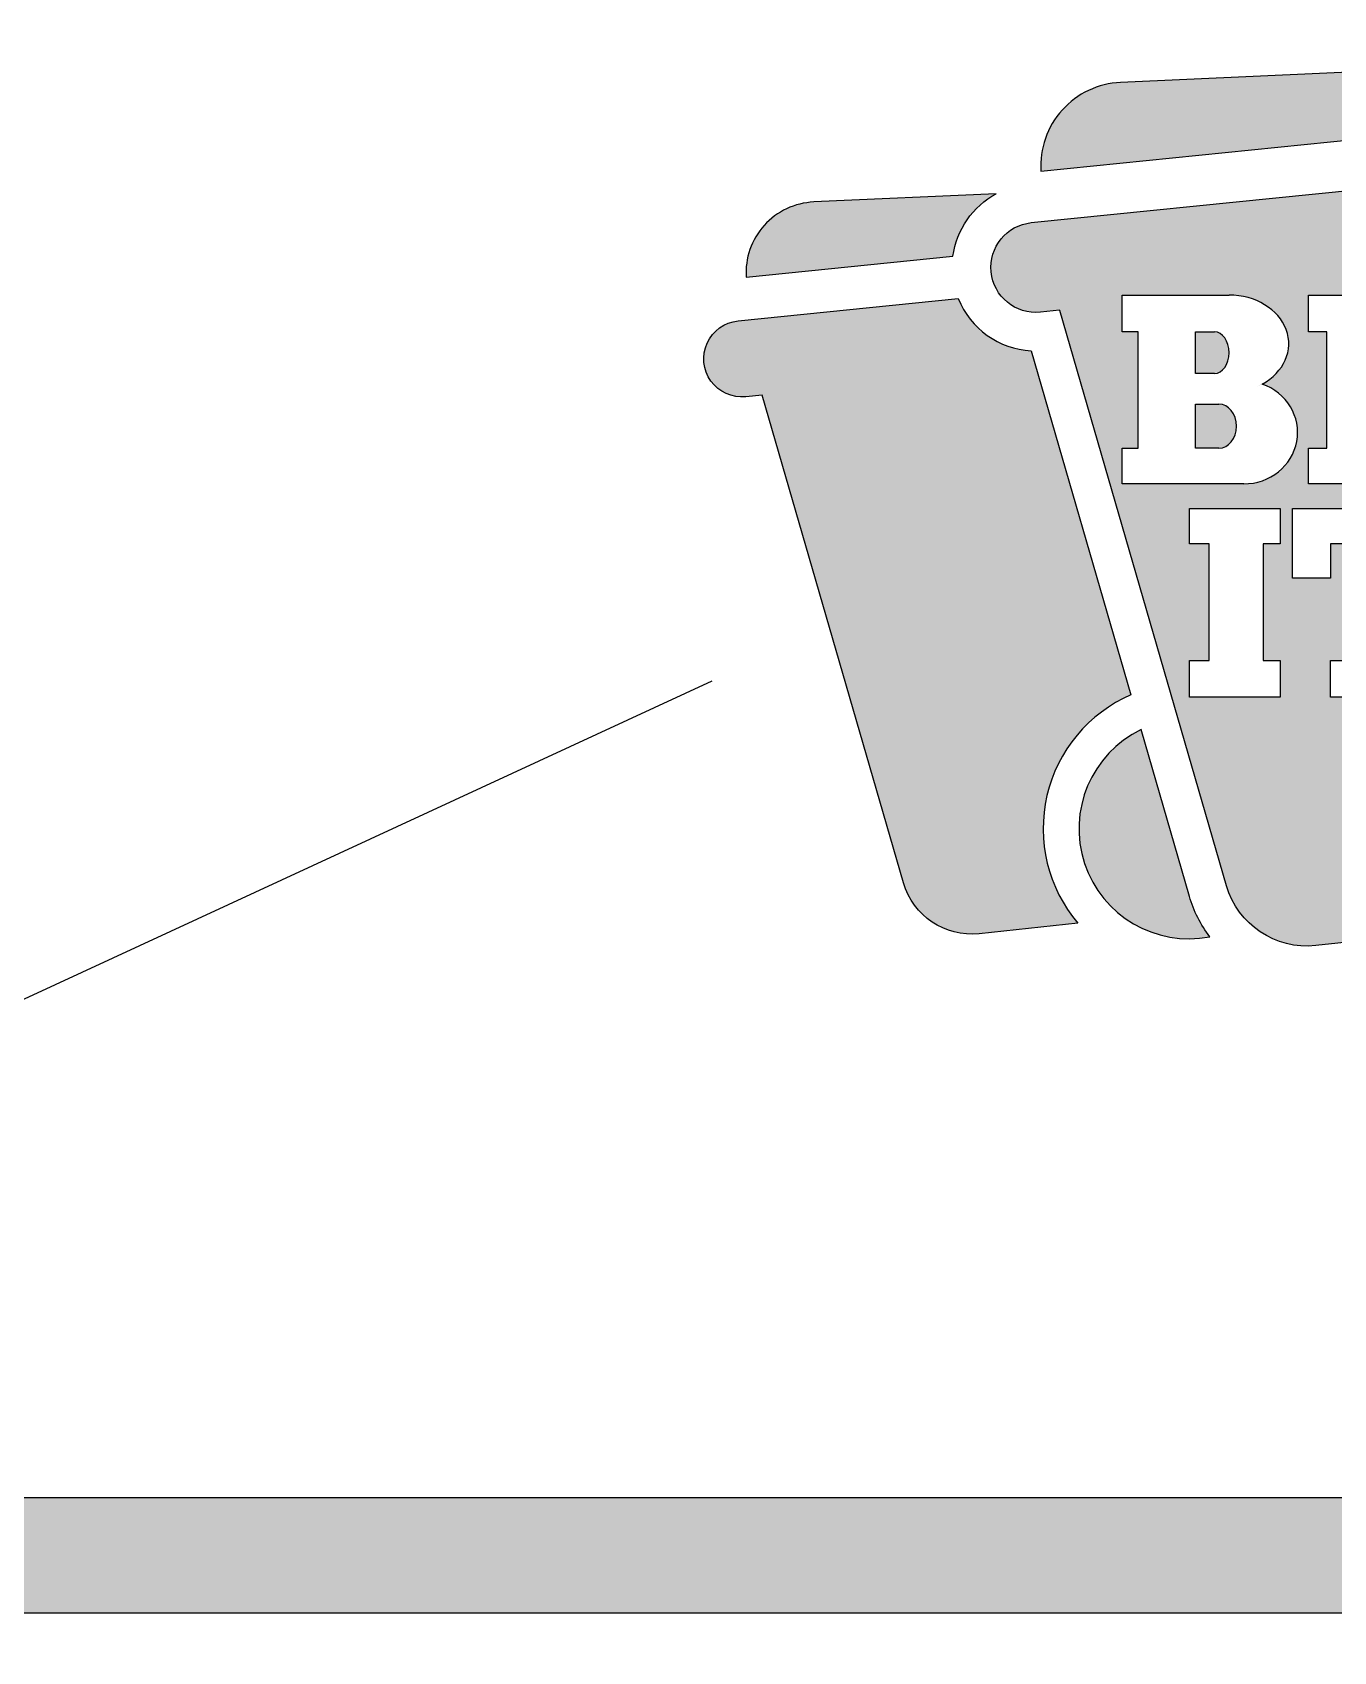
# Model space of a CAD drawing. Extents: x 0 to 420, y 0 to 297.
# Drawn here: x 145.38 to 165.73, y 159.94 to 185.25 of the extents above; entities that cross this region are included whole.
import ezdxf

# ---------------------------------------------------------------- set-up
doc = ezdxf.new("R2010")
doc.units = 0
for name, color, linetype in [('green', 98, 'CONTINUOUS'), ('L25', 1, 'CONTINUOUS'), ('ORANGE', 30, 'CONTINUOUS')]:
    doc.layers.add(name, color=color, linetype=linetype)

# ---------------------------------------------------------------- blocks, each defined once
blk = doc.blocks.new('BIN IT')
at = {"layer": 'green'}
h = blk.add_hatch(color=256, dxfattribs=at)
h.paths.add_polyline_path([(14.14392968385801, 17.26322737010584), (14.143929683858, 15.27089811144105), (14.76648759255477, 15.27089811144106), (14.76648759255477, 14.20952547124761), (12.34950149779616, 14.20952547124761), (12.34950149779616, 15.27089811144105), (12.82556832645059, 15.27089811144106), (12.8255683264506, 18.74784711038228), (12.34950149779615, 18.74784711038228), (12.34950149779615, 19.8458310047863), (14.58888032790915, 19.84583100478631), (16.56091577861662, 16.96091266013156), (16.56091577861662, 18.74784711038228), (16.04819699846848, 18.74784711038228), (16.04819699846848, 19.8458310047863), (18.46518309322709, 19.84583100478631), (18.4651830932271, 18.74784711038228), (17.95252267605247, 18.74784711038228), (17.95252267605247, 14.20952547124762), (16.23134003001178, 14.20952547124761)], flags=16)
h.paths.add_polyline_path([(9.273363905820588, 14.20952547124761), (9.273363905820588, 15.27089811144105), (9.822676274496187, 15.27089811144106), (9.822676274496187, 18.74784711038228), (9.273363905820588, 18.74784711038228), (9.273363905820586, 19.8458310047863), (11.94668020916288, 19.8458310047863), (11.94668020916288, 18.74784711038228), (11.43401979199553, 18.74784711038228), (11.43401979199552, 15.27089811144106), (11.94668020916288, 15.27089811144105), (11.94668020916288, 14.20952547124761)], flags=16)
h.paths.add_polyline_path([(5.721159485190583, 7.841230674770486), (5.721159485190583, 8.93921456917451), (6.307065442386375, 8.939214569174512), (6.307065442386374, 12.41616356811573), (5.721159485190581, 12.41616356811573), (5.721159485190582, 13.47753620830917), (8.43106937706034, 13.47753620830917), (8.43106937706034, 12.41616356811573), (7.918408959885709, 12.41616356811573), (7.918408959885711, 8.93921456917451), (8.431069377060341, 8.93921456917451), (8.43106937706034, 7.841230674770485)], flags=16)
h.paths.add_polyline_path([(9.932573766018322, 7.841230674770485), (9.93257376601832, 8.939214569174512), (10.62831885175547, 8.93921456917451), (10.62831885175547, 12.41616356811573), (9.932573766018322, 12.41616356811573), (9.932573766018322, 11.39137270447827), (8.79729707716615, 11.39137270447827), (8.79729707716615, 13.47753620830917), (14.143929683858, 13.47753620830917), (14.143929683858, 11.39137270447827), (12.97205940649292, 11.39137270447827), (12.97205940649292, 12.41616356811573), (12.31290790927596, 12.41616356811573), (12.31290790927596, 8.93921456917451), (12.97205940649292, 8.939214569174512), (12.97205940649291, 7.841230674770489)], flags=16)
edge = h.paths.add_edge_path()
edge.add_line((1.839027204633901, 19.39631920275848), (1.263228109690566, 19.33806249087577))
edge.add_arc((1.128086210809271, 20.67378125271459), 1.342537874162767, 95.77726482201831, 275.7772648220183, ccw=False)
edge.add_line((0.9929443119279762, 22.00950001455342), (17.984743914989, 23.72865237609312))
edge.add_line((17.984743914989, 23.72865237609312), (20.87767693431717, 25.95268518120585))
edge.add_arc((21.69345665491109, 24.89155151232328), 1.338469729119226, -52.44759071376137, 127.55240928623891, ccw=False)
edge.add_line((22.50923637550501, 23.83041784344071), (18.99693950195643, 21.13022968979971))
edge.add_line((18.99693950195643, 21.13022968979971), (19.24596089034362, 8.686436390985381))
edge.add_arc((16.88882125585209, 4.118890006229604), 5.139901480902762, 62.70343575568038, 220.3657562306752)
edge.add_line((12.9725990903745, 0.7899575671422085), (9.492558584836093, 0.4196141684092765))
edge.add_arc((9.228004219193938, 2.905576957273921), 2.500000000000001, 196.1834088671212, 276.0745129321254, ccw=False)
edge.add_line((6.827068137092588, 2.20879440176336), (1.840962669543472, 19.3896500812366))
edge.add_line((1.840962669543472, 19.3896500812366), (1.839027204633901, 19.39631920275848))
edge = h.paths.add_edge_path(flags=16)
edge.add_ellipse((7.341315812685935, 15.74556213795222), major_axis=(1.607549923792247, 0), ratio=0.9555141299008987, start_angle=270, end_angle=429.9936579166796)
edge.add_ellipse((6.902951469179244, 18.3957659346197), major_axis=(-1.782872316005522, 0), ratio=0.8133308578235316, start_angle=123.6663706111032, end_angle=270)
edge.add_line((6.902951469179245, 19.8458310047863), (3.706994679065247, 19.84583100478631))
edge.add_line((3.706994679065247, 19.84583100478631), (3.706994679065247, 18.74784711038228))
edge.add_line((3.706994679065247, 18.74784711038228), (4.183061507712408, 18.74784711038228))
edge.add_line((4.183061507712408, 18.74784711038228), (4.183061507712409, 15.27089811144105))
edge.add_line((4.183061507712409, 15.27089811144105), (3.706994679065246, 15.27089811144105))
edge.add_line((3.706994679065246, 15.27089811144105), (3.706994679065246, 14.20952547124762))
edge.add_line((3.706994679065246, 14.20952547124762), (7.341315812685934, 14.20952547124761))
edge = h.paths.add_edge_path(flags=0)
edge.add_ellipse((6.596020556848089, 15.92969434361657), major_axis=(0, 0.6587962321755185), ratio=0.7986418863347624, start_angle=180, end_angle=360)
edge.add_line((6.596020556848089, 16.58849057579209), (5.904244153760374, 16.58849057579209))
edge.add_line((5.904244153760374, 16.58849057579209), (5.904244153760374, 15.27089811144105))
edge.add_line((5.904244153760374, 15.27089811144105), (6.596020556848089, 15.27089811144105))
edge = h.paths.add_edge_path(flags=0)
edge.add_ellipse((6.464528762691771, 18.12566213242098), major_axis=(0, 0.6221849779612931), ratio=0.7046500992744106, start_angle=180, end_angle=360)
edge.add_line((6.464528762691771, 18.74784711038228), (5.904244153760374, 18.74784711038228))
edge.add_line((5.904244153760374, 18.74784711038228), (5.904244153760374, 17.50347715445969))
edge.add_line((5.904244153760374, 17.50347715445969), (6.464528762691771, 17.50347715445969))
h = blk.add_hatch(color=256, dxfattribs=at)
edge = h.paths.add_edge_path()
edge.add_line((-0.05410962495195903, 22.87271717599052), (-5.507444769516498, 22.62644323772644))
edge.add_arc((-5.411844376566915, 20.5095282836679), 2.119072523027182, 92.58573443616477, 183.531540765446)
edge.add_line((-7.526892866829586, 20.37899766777116), (-1.346517544230357, 21.00429970047252))
edge.add_arc((1.12808621080927, 20.6737812527146), 2.496578896963709, 118.26344263861691, 172.3923609158374, ccw=False)
h = blk.add_hatch(color=256, dxfattribs=at)
edge = h.paths.add_edge_path()
edge.add_arc((1.128086210809277, 20.67378125271459), 2.496578896963719, 201.922861620019, 266.8308403197538)
edge.add_line((0.9900651655809053, 18.1810204579654), (3.971350169313308, 7.908267961680663))
edge.add_arc((5.704754386117731, 3.911218721796455), 4.3567295996991, 113.4449775996585, 220.3657562306752)
edge.add_line((2.385250872144301, 1.089519016722875), (-0.564532413578918, 0.7756052085870931))
edge.add_arc((-0.7887763684105895, 2.882779384247528), 2.119072523027181, 196.1834088671212, 276.07451293212546, ccw=False)
edge.add_line((-2.823879440860789, 2.292166277084691), (-7.050247078140357, 16.85515795407157))
edge.add_line((-7.050247078140357, 16.85515795407157), (-7.05188763434402, 16.86081089493948))
edge.add_line((-7.05188763434402, 16.86081089493948), (-7.539951650695355, 16.81143081596645))
edge.add_arc((-7.654501844546982, 17.94362478664826), 1.137974048104657, 95.77726482201831, 275.7772648220183, ccw=False)
edge.add_line((-7.76905203839861, 19.07581875733008), (-1.187958460131221, 19.74166362549542))
h = blk.add_hatch(color=256, dxfattribs=at)
edge = h.paths.add_edge_path()
edge.add_arc((5.704754386117732, 3.911218721796456), 3.287051658483271, 115.8277831632736, 280.914691468278)
edge.add_arc((9.228004219193938, 2.905576957273922), 3.654041022800952, 196.1834088671212, 217.4507739551467, ccw=False)
edge.add_line((5.71875664434541, 1.887148140550853), (4.272692414337427, 6.869918962530269))
at = {"layer": 'ORANGE'}
h = blk.add_hatch(color=256, dxfattribs=at)
edge = h.paths.add_edge_path()
edge.add_arc((3.773886960441402, 23.7009351952259), 2.5, 92.58573443616471, 183.531540765446)
edge.add_line((1.278634359032983, 23.5469402110072), (17.80584566598759, 25.21908765929151))
edge.add_arc((15.86227361220632, 24.74735927159317), 2.000000000000003, 13.64256950802626, 92.58573443616464)
edge.add_line((15.77204508825471, 26.74532293829623), (3.661101305501887, 26.19838977860471))
at = {"layer": 'green'}
for points in [[(1.839027204633901, 19.39631920275848), (1.263228109690566, 19.33806249087577, -0.9999999999999999), (0.9929443119279762, 22.00950001455342), (17.984743914989, 23.72865237609312), (20.87767693431717, 25.95268518120585, -1.000000000000002), (22.50923637550501, 23.83041784344071), (18.99693950195643, 21.13022968979971), (19.24596089034362, 8.686436390985381, 0.8218647576179893), (12.9725990903745, 0.7899575671422085), (9.492558584836093, 0.4196141684092765, -0.3634322341816478), (6.827068137092588, 2.20879440176336), (1.840962669543472, 19.3896500812366)], [(-0.05410962495195903, 22.87271717599052), (-5.507444769516498, 22.62644323772644, 0.4190567845103864), (-7.526892866829586, 20.37899766777116), (-1.346517544230358, 21.00429970047252, -0.2406737735647013)], [(-1.187958460131222, 19.74166362549542, 0.2910378401486971), (0.9900651655809053, 18.1810204579654), (3.971350169313308, 7.908267961680663, 0.5036080816188271), (2.385250872144301, 1.089519016722875), (-0.5645324135789183, 0.7756052085870931, -0.3634322341816478), (-2.823879440860789, 2.292166277084691), (-7.050247078140357, 16.85515795407157), (-7.05188763434402, 16.86081089493948), (-7.539951650695355, 16.81143081596645, -0.9999999999999999), (-7.76905203839861, 19.07581875733008)], [(4.272692414337427, 6.869918962530269, 0.8776475402113535), (6.327148496795259, 0.6836291914299393, -0.09306366848144397), (5.71875664434541, 1.887148140550853)]]:
    blk.add_lwpolyline(points, format="xyb", close=True, dxfattribs=at)
for points in [[(7.341315812685934, 14.20952547124761), (3.706994679065246, 14.20952547124762), (3.706994679065246, 15.27089811144105), (4.183061507712409, 15.27089811144105), (4.183061507712408, 18.74784711038228), (3.706994679065247, 18.74784711038228), (3.706994679065247, 19.84583100478631), (6.902951469179245, 19.8458310047863)], [(6.464528762691771, 17.50347715445969), (5.904244153760374, 17.50347715445969), (5.904244153760374, 18.74784711038228), (6.464528762691771, 18.74784711038228)], [(6.596020556848089, 15.27089811144105), (5.904244153760374, 15.27089811144105), (5.904244153760374, 16.58849057579209), (6.596020556848089, 16.58849057579209)]]:
    blk.add_lwpolyline(points, dxfattribs=at)
for points in [[(9.273363905820588, 14.20952547124761), (9.273363905820588, 15.27089811144105), (9.822676274496187, 15.27089811144106), (9.822676274496187, 18.74784711038228), (9.273363905820588, 18.74784711038228), (9.273363905820586, 19.8458310047863), (11.94668020916288, 19.8458310047863), (11.94668020916288, 18.74784711038228), (11.43401979199553, 18.74784711038228), (11.43401979199552, 15.27089811144106), (11.94668020916288, 15.27089811144105), (11.94668020916288, 14.20952547124761)], [(5.721159485190583, 7.841230674770486), (5.721159485190583, 8.93921456917451), (6.307065442386375, 8.939214569174512), (6.307065442386374, 12.41616356811573), (5.721159485190581, 12.41616356811573), (5.721159485190582, 13.47753620830917), (8.43106937706034, 13.47753620830917), (8.43106937706034, 12.41616356811573), (7.918408959885709, 12.41616356811573), (7.918408959885711, 8.93921456917451), (8.431069377060341, 8.93921456917451), (8.43106937706034, 7.841230674770485)], [(9.932573766018322, 7.841230674770485), (9.93257376601832, 8.939214569174512), (10.62831885175547, 8.93921456917451), (10.62831885175547, 12.41616356811573), (9.932573766018322, 12.41616356811573), (9.932573766018322, 11.39137270447827), (8.79729707716615, 11.39137270447827), (8.79729707716615, 13.47753620830917), (14.143929683858, 13.47753620830917), (14.143929683858, 11.39137270447827), (12.97205940649292, 11.39137270447827), (12.97205940649292, 12.41616356811573), (12.31290790927596, 12.41616356811573), (12.31290790927596, 8.93921456917451), (12.97205940649292, 8.939214569174512), (12.97205940649291, 7.841230674770489)]]:
    blk.add_lwpolyline(points, close=True, dxfattribs=at)
for centre, major_axis, ratio, start_param, end_param in [((6.902951469179244, 18.3957659346197), (-1.782872316005522, 0), 0.8133308578235316, 2.158385341155304, 4.71238898038469), ((6.464528762691771, 18.12566213242098), (0, 0.6221849779612931), 0.7046500992744106, 3.141592653589793, 6.283185307179586), ((7.341315812685935, 15.74556213795222), (1.607549923792247, 0), 0.9555141299008987, 4.71238898038469, 7.50480509334024), ((6.596020556848089, 15.92969434361657), (0, 0.6587962321755185), 0.7986418863347624, 3.141592653589793, 6.283185307179586)]:
    blk.add_ellipse(centre, major_axis=major_axis, ratio=ratio, start_param=start_param, end_param=end_param, dxfattribs=at)
at = {"layer": 'ORANGE'}
blk.add_lwpolyline([(3.661101305501887, 26.19838977860471, 0.4190567845103867), (1.278634359032983, 23.5469402110072), (17.80584566598759, 25.21908765929151, 0.3587567540080926), (15.77204508825471, 26.74532293829623)], format="xyb", close=True, dxfattribs=at)

msp = doc.modelspace()

# ---------------------------------------------------------------- hatches: boundary and pattern name
at = {"layer": 'L25'}
h = msp.add_hatch(color=256, dxfattribs=at)
edge = h.paths.add_edge_path(flags=16)
edge.add_line((99.84591996139625, 174.341716280315), (99.84591996139625, 244.341716280315))
edge.add_arc((111.8459199613963, 244.341716280315), 12.00000000000001, 90.00000000000011, 179.9999999999999, ccw=False)
edge.add_line((111.8459199613962, 256.341716280315), (261.8459199613962, 256.341716280315))
edge.add_arc((261.8459199613962, 244.341716280315), 11.99999999999997, 1.1368683772161603e-13, 90, ccw=False)
edge.add_line((273.8459199613962, 244.341716280315), (273.8459199613962, 174.341716280315))
edge.add_arc((261.8459199613962, 174.341716280315), 12, -90, 0, ccw=False)
edge.add_line((261.8459199613962, 162.341716280315), (111.8459199613962, 162.341716280315))
edge.add_arc((111.8459199613962, 174.341716280315), 12, 180, 270, ccw=False)
edge = h.paths.add_edge_path()
edge.add_line((98.04591996139624, 174.341716280315), (98.04591996139624, 244.341716280315))
edge.add_arc((111.8459199613962, 244.341716280315), 13.8, 89.99999999999989, 180, ccw=False)
edge.add_line((111.8459199613962, 258.1417162803151), (261.8459199613962, 258.141716280315))
edge.add_arc((261.8459199613962, 244.3417162803151), 13.79999999999993, -2.2737367544323206e-13, 90, ccw=False)
edge.add_line((275.6459199613962, 244.341716280315), (275.6459199613962, 174.341716280315))
edge.add_arc((261.8459199613962, 174.3417162803149), 13.79999999999995, -90, 2.8421709430404007e-13, ccw=False)
edge.add_line((261.8459199613962, 160.541716280315), (111.8459199613962, 160.541716280315))
edge.add_arc((111.8459199613962, 174.341716280315), 13.80000000000001, 180, 270, ccw=False)

# ---------------------------------------------------------------- linework, layer by layer
msp.add_line((156.0052047760753, 175.110363245111), (83.83103518067855, 141.7555827633688), dxfattribs=at)
for points in [[(98.04591996139624, 174.341716280315), (98.04591996139624, 244.341716280315, -0.4142135623730954), (111.8459199613962, 258.1417162803151), (261.8459199613962, 258.141716280315, -0.4142135623730961), (275.6459199613962, 244.341716280315), (275.6459199613962, 174.341716280315, -0.4142135623730961), (261.8459199613962, 160.541716280315), (111.8459199613962, 160.541716280315, -0.4142135623730948)], [(99.84591996139625, 174.341716280315), (99.84591996139625, 244.341716280315, -0.4142135623730943), (111.8459199613962, 256.341716280315), (261.8459199613962, 256.341716280315, -0.4142135623730945), (273.8459199613962, 244.341716280315), (273.8459199613962, 174.341716280315, -0.4142135623730947), (261.8459199613962, 162.341716280315), (111.8459199613962, 162.341716280315, -0.414213562373095)]]:
    msp.add_lwpolyline(points, format="xyb", close=True, dxfattribs=at)

# ---------------------------------------------------------------- block references
at = {"layer": 'L25', "xscale": 0.5234560963640433, "yscale": 0.5234560963640433, "zscale": 0.5234560963640433}
msp.add_blockref('BIN IT', (160.4815580718051, 170.755777263978), dxfattribs=at)

doc.saveas('drawing.dxf')
